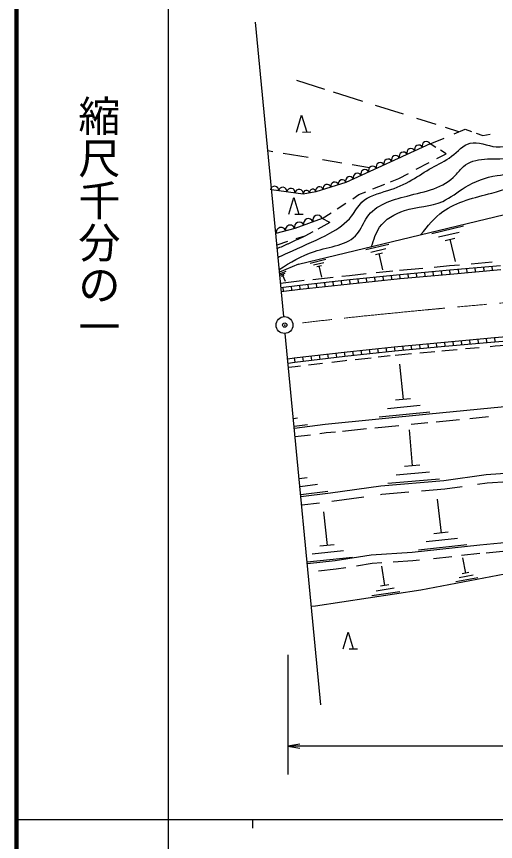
# Model space of a CAD drawing. Units: millimetres, scale not verified. Extents: x -54858845 to -54218845, y -162482687 to -162122687.
# Drawn here: x -54858845 to -54801978, y -162300278 to -162202380 of the extents above; entities that cross this region are included whole.
import ezdxf
from ezdxf.enums import TextEntityAlignment as Align

# ---------------------------------------------------------------- set-up
doc = ezdxf.new("R2010")
doc.units = ezdxf.units.MM
doc.header["$LTSCALE"] = 1000
doc.header["$PDMODE"] = 32
doc.header["$PDSIZE"] = 500
doc.linetypes.add('CHAIN', pattern=[18.5, 12, -1.5, 3.5, -1.5])
for name, color, linetype, lineweight in [('M-BGD', 7, 'Continuous', 25), ('M-BMK', 2, 'CHAIN', 13), ('M-BMK-SRVR', 3, 'Continuous', 25), ('M-STR-STR3', 7, 'Continuous', 25), ('M-TTL', 2, 'Continuous', 140), ('M-TTL-BAND', 7, 'Continuous', 25)]:
    doc.layers.add(name, color=color, linetype=linetype, lineweight=lineweight)
doc.layers.add('M-OTRS', color=6, linetype='Continuous')
doc.styles.add('@ＭＳ ゴシック', font='')
doc.styles.get('@ＭＳ ゴシック').set_extended_font_data('@MS Gothic')

# ---------------------------------------------------------------- blocks, each defined once
blk = doc.blocks.new('open_arrow')
at = {"color": 0, "linetype": 'Continuous', "lineweight": -2}
blk.add_lwpolyline([(7.5, 1.25), (0, 0), (7.5, -1.25)], dxfattribs=at)

msp = doc.modelspace()

# ---------------------------------------------------------------- linework, layer by layer
at = {"layer": 'M-BGD'}
for p, q in [((-54822250, -162211032), (-54825545, -162209991)), ((-54817726, -162212461), (-54821211, -162211360)), ((-54812910, -162213982), (-54816229, -162212934)), ((-54825591, -162216107), (-54825016, -162214100)), ((-54825016, -162214100), (-54824391, -162216092)), ((-54809032, -162215208), (-54811300, -162214491)), ((-54824891, -162216099), (-54823891, -162216086)), ((-54806332, -162216061), (-54807903, -162215564)), ((-54806897, -162216301), (-54805595, -162215747)), ((-54805595, -162215747), (-54804826, -162216028)), ((-54809729, -162217507), (-54808079, -162216805)), ((-54804276, -162216229), (-54803482, -162216518)), ((-54803482, -162216518), (-54802604, -162216357)), ((-54809729, -162217507), (-54819732, -162222086)), ((-54809077, -162217908), (-54809729, -162217507)), ((-54828401, -162218433), (-54829005, -162218333)), ((-54824221, -162219121), (-54827180, -162218634)), ((-54808950, -162219240), (-54807849, -162218663)), ((-54807849, -162218663), (-54808519, -162218251)), ((-54820218, -162219780), (-54822524, -162219401)), ((-54816942, -162220320), (-54818978, -162219985)), ((-54811380, -162220515), (-54809864, -162219720)), ((-54813436, -162221593), (-54812314, -162221005)), ((-54814425, -162221994), (-54813436, -162221593)), ((-54824801, -162223453), (-54828561, -162222964)), ((-54819732, -162222086), (-54823311, -162223184)), ((-54816536, -162222848), (-54815119, -162222275)), ((-54826510, -162225854), (-54825935, -162223847)), ((-54825935, -162223847), (-54825310, -162225840)), ((-54823311, -162223184), (-54824801, -162223453)), ((-54818935, -162223998), (-54818189, -162223517)), ((-54818189, -162223517), (-54817384, -162223191)), ((-54820788, -162225195), (-54819738, -162224517)), ((-54825810, -162225846), (-54824810, -162225833)), ((-54825349, -162231772), (-54800909, -162225859)), ((-54822557, -162226337), (-54821507, -162225659)), ((-54822557, -162226337), (-54825813, -162227554)), ((-54821656, -162226830), (-54823075, -162227601)), ((-54821656, -162226830), (-54822557, -162226337)), ((-54825813, -162227554), (-54828066, -162228134)), ((-54809527, -162228143), (-54805768, -162227237)), ((-54824620, -162228439), (-54825676, -162228780)), ((-54823665, -162227921), (-54824620, -162228439)), ((-54808732, -162228544), (-54806289, -162227953)), ((-54807937, -162228954), (-54806810, -162228680)), ((-54806736, -162231449), (-54807368, -162228817)), ((-54826656, -162229097), (-54827934, -162229510)), ((-54817354, -162230040), (-54814642, -162229387)), ((-54816780, -162230333), (-54815016, -162229902)), ((-54816207, -162230626), (-54815399, -162230426)), ((-54815344, -162232426), (-54815798, -162230521)), ((-54825349, -162231772), (-54827627, -162232713)), ((-54823985, -162231643), (-54822110, -162231189)), ((-54823582, -162231848), (-54822366, -162231553)), ((-54804848, -162231720), (-54802386, -162231503)), ((-54827608, -162232913), (-54826833, -162232598)), ((-54823190, -162232053), (-54822631, -162231916)), ((-54822594, -162233296), (-54822910, -162231979)), ((-54816155, -162232771), (-54814168, -162232561)), ((-54813385, -162232479), (-54810608, -162232231)), ((-54813336, -162232976), (-54807388, -162232445)), ((-54810316, -162233209), (-54810360, -162232711)), ((-54809325, -162233120), (-54809369, -162232622)), ((-54809272, -162232112), (-54807432, -162231947)), ((-54808334, -162233032), (-54808379, -162232534)), ((-54807432, -162231947), (-54806251, -162231843)), ((-54807388, -162232445), (-54801371, -162231915)), ((-54807343, -162232943), (-54807388, -162232445)), ((-54807343, -162232943), (-54807387, -162232445)), ((-54807343, -162232943), (-54801327, -162232413)), ((-54807343, -162232943), (-54801327, -162232413)), ((-54806341, -162232855), (-54806385, -162232357)), ((-54805338, -162232767), (-54805382, -162232269)), ((-54804335, -162232678), (-54804379, -162232180)), ((-54803332, -162232590), (-54803376, -162232092)), ((-54802330, -162232502), (-54802373, -162232003)), ((-54827591, -162233081), (-54826940, -162232819)), ((-54827500, -162234033), (-54825277, -162233749)), ((-54827366, -162233175), (-54827058, -162233051)), ((-54826918, -162233819), (-54827207, -162233113)), ((-54825277, -162233749), (-54824679, -162233684)), ((-54825219, -162234245), (-54819275, -162233602)), ((-54823674, -162233575), (-54821266, -162233315)), ((-54820212, -162234206), (-54820265, -162233709)), ((-54820209, -162233200), (-54819328, -162233105)), ((-54819328, -162233105), (-54817317, -162232893)), ((-54819222, -162234099), (-54819276, -162233602)), ((-54819275, -162233602), (-54813336, -162232976)), ((-54819222, -162234099), (-54819274, -162233602)), ((-54819222, -162234099), (-54813288, -162233474)), ((-54819222, -162234099), (-54813288, -162233474)), ((-54818233, -162233995), (-54818285, -162233498)), ((-54817244, -162233891), (-54817296, -162233393)), ((-54816255, -162233787), (-54816307, -162233289)), ((-54815266, -162233682), (-54815318, -162233185)), ((-54814277, -162233578), (-54814329, -162233081)), ((-54813288, -162233474), (-54813340, -162232977)), ((-54813288, -162233474), (-54813332, -162232976)), ((-54813288, -162233474), (-54807343, -162232943)), ((-54813288, -162233474), (-54807343, -162232943)), ((-54812297, -162233386), (-54812342, -162232888)), ((-54811306, -162233297), (-54811351, -162232799)), ((-54827452, -162234531), (-54825219, -162234245)), ((-54827138, -162234995), (-54827201, -162234499)), ((-54826149, -162234868), (-54826212, -162234372)), ((-54825160, -162234742), (-54825223, -162234246)), ((-54825160, -162234742), (-54825214, -162234245)), ((-54825160, -162234742), (-54819222, -162234099)), ((-54825160, -162234742), (-54819222, -162234099)), ((-54824170, -162234635), (-54824224, -162234138)), ((-54823181, -162234528), (-54823234, -162234031)), ((-54822191, -162234421), (-54822245, -162233923)), ((-54821201, -162234313), (-54821255, -162233816)), ((-54827405, -162235029), (-54825160, -162234742)), ((-54808050, -162241006), (-54802087, -162240479)), ((-54808050, -162241006), (-54802087, -162240479)), ((-54803081, -162240567), (-54803037, -162241065)), ((-54802087, -162240479), (-54796125, -162239961)), ((-54802087, -162240479), (-54796125, -162239961)), ((-54802087, -162240479), (-54802043, -162240977)), ((-54802087, -162240479), (-54802043, -162240977)), ((-54802043, -162240977), (-54796083, -162240459)), ((-54819938, -162242203), (-54813994, -162241564)), ((-54819938, -162242203), (-54813994, -162241564)), ((-54813997, -162241565), (-54813944, -162242062)), ((-54813994, -162241564), (-54808050, -162241006)), ((-54813994, -162241564), (-54808050, -162241006)), ((-54813990, -162241564), (-54813944, -162242062)), ((-54813944, -162242062), (-54808005, -162241504)), ((-54813001, -162241471), (-54812954, -162241969)), ((-54812011, -162241378), (-54811964, -162241876)), ((-54811021, -162241285), (-54810974, -162241783)), ((-54810031, -162241192), (-54809984, -162241690)), ((-54809041, -162241099), (-54808994, -162241597)), ((-54808051, -162241006), (-54808005, -162241504)), ((-54808049, -162241006), (-54808005, -162241504)), ((-54808005, -162241504), (-54802043, -162240977)), ((-54807055, -162240918), (-54807011, -162241416)), ((-54806062, -162240830), (-54806018, -162241328)), ((-54805068, -162240742), (-54805024, -162241241)), ((-54804074, -162240655), (-54804030, -162241153)), ((-54802603, -162241529), (-54802000, -162241475)), ((-54802000, -162241475), (-54800830, -162241374)), ((-54825873, -162242904), (-54819938, -162242203)), ((-54825873, -162242904), (-54819938, -162242203)), ((-54822906, -162242553), (-54822847, -162243050)), ((-54821917, -162242437), (-54821859, -162242933)), ((-54820929, -162242320), (-54820870, -162242816)), ((-54819941, -162242203), (-54819882, -162242700)), ((-54819936, -162242202), (-54819882, -162242700)), ((-54819882, -162242700), (-54813944, -162242062)), ((-54818946, -162242096), (-54818892, -162242593)), ((-54817956, -162241990), (-54817903, -162242487)), ((-54816966, -162241883), (-54816913, -162242381)), ((-54815977, -162241777), (-54815923, -162242274)), ((-54814987, -162241671), (-54814933, -162242168)), ((-54813894, -162242559), (-54811938, -162242376)), ((-54810964, -162242284), (-54809171, -162242116)), ((-54808336, -162242037), (-54807959, -162242002)), ((-54807959, -162242002), (-54806546, -162241877)), ((-54805550, -162241789), (-54803916, -162241645)), ((-54826640, -162243005), (-54825873, -162242904)), ((-54826640, -162243005), (-54825873, -162242904)), ((-54826592, -162243503), (-54825811, -162243400)), ((-54825876, -162242905), (-54825811, -162243400)), ((-54825870, -162242904), (-54825811, -162243400)), ((-54825811, -162243400), (-54819882, -162242700)), ((-54824882, -162242787), (-54824823, -162243284)), ((-54824177, -162243711), (-54822520, -162243515)), ((-54823894, -162242670), (-54823835, -162243167)), ((-54821418, -162243385), (-54819826, -162243196)), ((-54819826, -162243196), (-54819610, -162243173)), ((-54818625, -162243067), (-54816739, -162242865)), ((-54815913, -162242776), (-54814479, -162242622)), ((-54826545, -162244001), (-54825750, -162243896)), ((-54825750, -162243896), (-54825123, -162243822)), ((-54813376, -162243622), (-54812954, -162247827)), ((-54812055, -162247736), (-54813852, -162247919)), ((-54809775, -162249328), (-54815778, -162249932)), ((-54810915, -162248532), (-54814810, -162248920)), ((-54809846, -162249542), (-54798843, -162248472)), ((-54825497, -162250063), (-54825958, -162250122)), ((-54822183, -162250769), (-54809846, -162249542)), ((-54809020, -162250466), (-54806236, -162250196)), ((-54805037, -162250079), (-54802829, -162249864)), ((-54824307, -162250838), (-54825870, -162251039)), ((-54825850, -162251241), (-54822183, -162250769)), ((-54820145, -162251571), (-54817306, -162251289)), ((-54816317, -162251190), (-54813466, -162250907)), ((-54812001, -162250761), (-54810008, -162250563)), ((-54825755, -162252237), (-54823928, -162252002)), ((-54822839, -162251861), (-54822070, -162251762)), ((-54822070, -162251762), (-54820962, -162251652)), ((-54812229, -162251429), (-54811856, -162255704)), ((-54810947, -162255633), (-54812775, -162255786)), ((-54803087, -162256742), (-54795043, -162256169)), ((-54824319, -162257139), (-54825273, -162257262)), ((-54809796, -162256459), (-54813763, -162256798)), ((-54808114, -162257437), (-54803087, -162256742)), ((-54823099, -162257934), (-54825183, -162258206)), ((-54821554, -162258896), (-54815602, -162258079)), ((-54815602, -162258079), (-54808114, -162257437)), ((-54808646, -162257285), (-54814760, -162257810)), ((-54808003, -162258431), (-54805938, -162258145)), ((-54804111, -162257893), (-54802983, -162257737)), ((-54802983, -162257737), (-54800467, -162257558)), ((-54821889, -162258739), (-54825092, -162259153)), ((-54825073, -162259348), (-54821554, -162258896)), ((-54815647, -162259095), (-54815491, -162259073)), ((-54815491, -162259073), (-54812255, -162258796)), ((-54810759, -162258667), (-54808003, -162258431)), ((-54824978, -162260344), (-54822859, -162260072)), ((-54821423, -162259887), (-54817615, -162259365)), ((-54808887, -162259658), (-54808447, -162263673)), ((-54822389, -162261165), (-54821970, -162265150)), ((-54807588, -162263582), (-54809316, -162263764)), ((-54821121, -162265060), (-54822829, -162265241)), ((-54805399, -162265085), (-54811132, -162265706)), ((-54806489, -162264329), (-54810224, -162264735)), ((-54796731, -162264429), (-54803835, -162265115)), ((-54820032, -162265806), (-54823737, -162266192)), ((-54811882, -162265989), (-54816738, -162266310)), ((-54803835, -162265115), (-54811882, -162265989)), ((-54800303, -162265779), (-54803105, -162266049)), ((-54818952, -162266563), (-54824328, -162267121)), ((-54821010, -162266974), (-54824309, -162267315)), ((-54816738, -162266310), (-54821010, -162266974)), ((-54811795, -162266985), (-54814147, -162267141)), ((-54811000, -162266899), (-54811795, -162266985)), ((-54807168, -162266483), (-54809322, -162266717)), ((-54803848, -162266122), (-54806027, -162266359)), ((-54805880, -162266631), (-54805538, -162268447)), ((-54820882, -162267966), (-54822983, -162268183)), ((-54819746, -162267789), (-54820882, -162267966)), ((-54816628, -162267305), (-54818463, -162267590)), ((-54815485, -162267229), (-54816628, -162267305)), ((-54815499, -162267590), (-54815141, -162269896)), ((-54800888, -162268569), (-54810840, -162270464)), ((-54804091, -162268979), (-54806685, -162269471)), ((-54804615, -162268676), (-54806301, -162268997)), ((-54805149, -162268372), (-54805927, -162268522)), ((-54814651, -162269830), (-54815640, -162269972)), ((-54810840, -162270464), (-54823352, -162272360)), ((-54813351, -162270644), (-54816645, -162271145)), ((-54813996, -162270232), (-54816142, -162270559)), ((-54823352, -162272360), (-54823821, -162272410)), ((-54820069, -162277430), (-54819469, -162275430)), ((-54819469, -162275430), (-54818869, -162277430)), ((-54819369, -162277430), (-54818369, -162277430))]:
    msp.add_line(p, q, dxfattribs=at)
for centre, radius, start, end in [((-54812002, -162218548), 500, 24.59883, 204.59883), ((-54811093, -162218131), 500, 24.59883, 204.59883), ((-54810184, -162217715), 500, 24.59883, 204.59883), ((-54813821, -162219380), 500, 24.59883, 204.59883), ((-54812912, -162218964), 500, 24.59883, 204.59883), ((-54815640, -162220213), 500, 24.59883, 204.59883), ((-54814731, -162219797), 500, 24.59883, 204.59883), ((-54818368, -162221462), 500, 24.59883, 204.59883), ((-54817459, -162221046), 500, 24.59883, 204.59883), ((-54816549, -162220629), 500, 24.59883, 204.59883), ((-54820179, -162222224), 468, 17.04682, 197.04682), ((-54819277, -162221878), 500, 24.59883, 204.59883), ((-54828220, -162223009), 493, 352.59648, 172.59648), ((-54827243, -162223135), 493, 352.59648, 172.59648), ((-54826266, -162223262), 493, 352.59648, 172.59648), ((-54825289, -162223389), 493, 352.59648, 172.59648), ((-54823684, -162223251), 378, 10.23179, 190.23179), ((-54822864, -162223047), 468, 17.04682, 197.04682), ((-54821969, -162222772), 468, 17.04682, 197.04682), ((-54821074, -162222498), 468, 17.04682, 197.04682), ((-54824429, -162223386), 378, 10.23179, 190.23179), ((-54825271, -162227352), 579, 20.49975, 200.49975), ((-54824185, -162226946), 579, 20.49975, 200.49975), ((-54823100, -162226540), 579, 20.49975, 200.49975), ((-54827440, -162227973), 560, 14.43217, 194.43217), ((-54826355, -162227694), 560, 14.43217, 194.43217)]:
    msp.add_arc(centre, radius, start, end, dxfattribs=at)
for points, knots in [([(-54827674, -162230910), (-54827726, -162230936), (-54827779, -162230962), (-54827794, -162230969), (-54827830, -162230987), (-54827637, -162230893), (-54827497, -162230826), (-54827333, -162230747), (-54827244, -162230706), (-54827145, -162230660), (-54826848, -162230522), (-54826461, -162230343), (-54826082, -162230172), (-54824500, -162229459), (-54823070, -162228896), (-54821652, -162228110), (-54820696, -162227579), (-54819744, -162226946), (-54819064, -162226065), (-54818642, -162225519), (-54818324, -162224878), (-54817852, -162224417), (-54817074, -162223656), (-54815877, -162223387), (-54814771, -162223033), (-54813744, -162222703), (-54812794, -162222300), (-54811894, -162221778), (-54811104, -162221320), (-54810351, -162220770), (-54809555, -162220324), (-54808768, -162219883), (-54807938, -162219544), (-54807190, -162218972), (-54806451, -162218406), (-54805792, -162217613), (-54804996, -162217413), (-54804067, -162217180), (-54802952, -162217754), (-54801885, -162217844), (-54800674, -162217946), (-54799524, -162217425), (-54798502, -162216719), (-54797395, -162215953), (-54796437, -162214970), (-54795300, -162214559), (-54793723, -162213991), (-54791800, -162214525), (-54789948, -162214739), (-54787273, -162215047), (-54784748, -162214688), (-54782223, -162214329)], [0, 0, 0, 0, 1, 1, 1, 2, 2, 2, 3, 3, 3, 4, 4, 4, 5, 5, 5, 6, 6, 6, 7, 7, 7, 8, 8, 8, 9, 9, 9, 10, 10, 10, 11, 11, 11, 12, 12, 12, 13, 13, 13, 14, 14, 14, 15, 15, 15, 16, 16, 16, 17, 17, 17, 17]), ([(-54827656, -162232403), (-54826349, -162231576), (-54825042, -162230749), (-54823486, -162230253), (-54821665, -162229672), (-54819502, -162229545), (-54818399, -162228186), (-54817935, -162227615), (-54817658, -162226826), (-54817223, -162226198), (-54816210, -162224736), (-54814336, -162224150), (-54812469, -162223681), (-54810294, -162223135), (-54808129, -162222749), (-54806711, -162221212), (-54806399, -162220874), (-54806123, -162220480), (-54805794, -162220184), (-54804468, -162218989), (-54802273, -162219364), (-54800335, -162219205), (-54798728, -162219073), (-54797297, -162218573), (-54795994, -162217681), (-54795098, -162217068), (-54794262, -162216270), (-54793323, -162215987), (-54791761, -162215518), (-54789914, -162216472), (-54788126, -162216772), (-54785947, -162217137), (-54783856, -162216532), (-54781735, -162216340), (-54779614, -162216149), (-54777463, -162216372), (-54775338, -162216650), (-54773883, -162216840), (-54772441, -162217056), (-54770999, -162217272)], [0, 0, 0, 0, 1, 1, 1, 2, 2, 2, 3, 3, 3, 4, 4, 4, 5, 5, 5, 6, 6, 6, 7, 7, 7, 8, 8, 8, 9, 9, 9, 10, 10, 10, 11, 11, 11, 12, 12, 12, 13, 13, 13, 13]), ([(-54816688, -162229676), (-54816444, -162228867), (-54816199, -162228057), (-54815736, -162227392), (-54815073, -162226440), (-54813962, -162225783), (-54812801, -162225412), (-54811265, -162224921), (-54809640, -162224932), (-54808249, -162224314), (-54807315, -162223899), (-54806486, -162223202), (-54805584, -162222650), (-54804426, -162221940), (-54803146, -162221470), (-54801800, -162221249), (-54799636, -162220893), (-54797299, -162221182), (-54795401, -162220179), (-54794529, -162219719), (-54793749, -162218985), (-54792865, -162218612), (-54791298, -162217951), (-54789404, -162218420), (-54787584, -162218562), (-54785128, -162218753), (-54782808, -162218348), (-54780466, -162218197), (-54778084, -162218045), (-54775679, -162218157), (-54773223, -162218544), (-54771520, -162218813), (-54769793, -162219214), (-54768461, -162220160), (-54767301, -162220984), (-54766441, -162222220), (-54765581, -162223456)], [0, 0, 0, 0, 1, 1, 1, 2, 2, 2, 3, 3, 3, 4, 4, 4, 5, 5, 5, 6, 6, 6, 7, 7, 7, 8, 8, 8, 9, 9, 9, 10, 10, 10, 11, 11, 11, 12, 12, 12, 12]), ([(-54810834, -162228260), (-54810028, -162227255), (-54809223, -162226250), (-54808227, -162225523), (-54806596, -162224333), (-54804457, -162223891), (-54802433, -162223332), (-54800871, -162222901), (-54799378, -162222399), (-54797816, -162222101), (-54795215, -162221605), (-54792423, -162221671), (-54789867, -162221788), (-54787254, -162221908), (-54784888, -162222081), (-54781741, -162221473), (-54780224, -162221181), (-54778525, -162220706), (-54777823, -162221614), (-54777589, -162221917), (-54777465, -162222373), (-54777341, -162222830)], [0, 0, 0, 0, 1, 1, 1, 2, 2, 2, 3, 3, 3, 4, 4, 4, 5, 5, 5, 6, 6, 6, 7, 7, 7, 7]), ([(-54827896, -162229905), (-54827676, -162229817), (-54827456, -162229729), (-54827239, -162229633), (-54827132, -162229585), (-54827025, -162229534), (-54826919, -162229485), (-54826812, -162229435), (-54826705, -162229386), (-54826598, -162229337), (-54825955, -162229043), (-54825312, -162228749), (-54824670, -162228455)], [0, 0, 0, 0, 1, 1, 1, 2, 2, 2, 3, 3, 3, 4, 4, 4, 4])]:
    msp.add_open_spline(points, degree=3, knots=knots, dxfattribs=at)
at = {"layer": 'M-BMK'}
msp.add_open_spline([(-54789556, -162235450), (-54793608, -162235761), (-54797660, -162236071), (-54801709, -162236419), (-54803628, -162236584), (-54805546, -162236757), (-54807464, -162236936), (-54807783, -162236966), (-54808103, -162236996), (-54808423, -162237026), (-54808742, -162237056), (-54809062, -162237086), (-54809381, -162237116), (-54809701, -162237147), (-54810020, -162237177), (-54810340, -162237207), (-54812090, -162237374), (-54813840, -162237545), (-54815589, -162237720), (-54817338, -162237896), (-54819087, -162238076), (-54820834, -162238270), (-54822582, -162238463), (-54824328, -162238668), (-54826074, -162238874)], degree=3, knots=[0, 0, 0, 0, 1, 1, 1, 2, 2, 2, 3, 3, 3, 4, 4, 4, 5, 5, 5, 6, 6, 6, 7, 7, 7, 8, 8, 8, 8], dxfattribs=at)
at = {"layer": 'M-BMK-SRVR'}
for p, q in [((-54827121, -162237990), (-54830470, -162203054)), ((-54822704, -162284055), (-54826930, -162239985))]:
    msp.add_line(p, q, dxfattribs=at)
msp.add_circle((-54827024, -162238995), 1000, dxfattribs=at)
at = {"layer": 'M-OTRS'}
msp.add_point((-54827000, -162239000), dxfattribs=at)
at = {"layer": 'M-STR-STR3'}
for p, q in [((-54826640, -162278119), (-54826640, -162292341)), ((-54701888, -162288952), (-54826640, -162288952))]:
    msp.add_line(p, q, dxfattribs=at)
at = {"layer": 'M-TTL'}
msp.add_line((-54858845, -162122687), (-54858845, -162482687), dxfattribs=at)
at = {"layer": 'M-TTL-BAND'}
for p, q in [((-54840845, -162132687), (-54840845, -162482687)), ((-54858845, -162297687), (-54319845, -162297687)), ((-54830845, -162297687), (-54830845, -162298687))]:
    msp.add_line(p, q, dxfattribs=at)

# ---------------------------------------------------------------- block references
at = {"layer": 'M-STR-STR3', "xscale": 193, "yscale": 193}
msp.add_blockref('open_arrow', (-54826640, -162288952), dxfattribs=at)

# ---------------------------------------------------------------- texts
at = {"layer": 'M-TTL-BAND', "style": '@ＭＳ ゴシック'}
msp.add_text('縮尺千分の一', height=3666, rotation=270, dxfattribs=at).set_placement((-54849068, -162241656), align=Align.MIDDLE_RIGHT)

doc.saveas('drawing.dxf')
